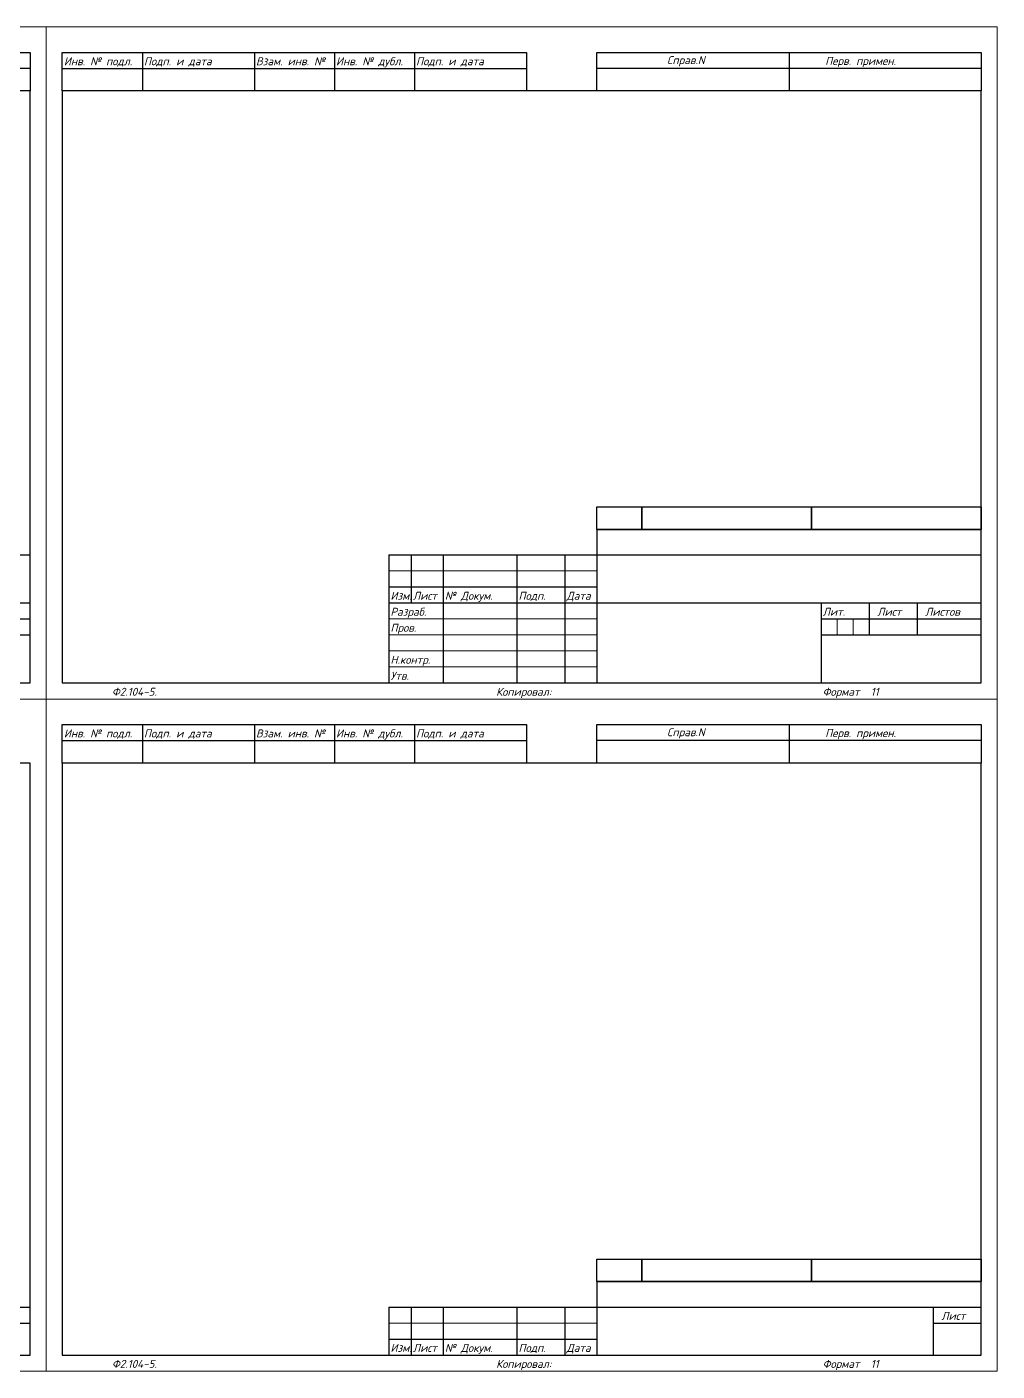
# Model space of a CAD drawing. Header units: millimetres. Extents: x 193 to 5157, y -4069 to 285.
# Drawn here: x 3974 to 4277.1, y -3177.8 to -2757.8 of the extents above; entities that cross this region are included whole.
import ezdxf
from ezdxf.enums import TextEntityAlignment as Align

# ---------------------------------------------------------------- set-up
doc = ezdxf.new("R2010")
doc.units = ezdxf.units.MM
doc.layers.add('4', color=4, linetype='Continuous', lineweight=15)
doc.layers.add('рамка', color=253, linetype='Continuous', lineweight=5)
doc.layers.add('Привязки', color=2, linetype='Continuous', lineweight=0, plot=False)
doc.styles.add('текст', font='isocpeui.ttf')

# ---------------------------------------------------------------- blocks, each defined once
blk = doc.blocks.new('A4-1Hor')
for p, q in [((5, 190), (5, 202)), ((5, 202), (30, 202)), ((30, 202), (30, 190)), ((30, 202), (65, 202)), ((65, 202), (65, 190)), ((65, 202), (90, 202)), ((90, 202), (90, 190)), ((90, 202), (115, 202)), ((115, 202), (115, 190)), ((115, 202), (150, 202)), ((150, 202), (150, 190)), ((172, 190), (172, 202)), ((172, 202), (292, 202)), ((232, 202), (232, 190)), ((292, 202), (292, 190)), ((5, 197), (30, 197)), ((30, 197), (65, 197)), ((65, 197), (90, 197)), ((90, 197), (115, 197)), ((115, 197), (150, 197)), ((292, 197), (172, 197)), ((107, 45), (292, 45)), ((107, 45), (107, 5)), ((114, 45), (114, 30)), ((124, 45), (124, 30)), ((147, 45), (147, 30)), ((162, 45), (162, 30)), ((172, 45), (172, 30)), ((107, 35), (172, 35)), ((107, 30), (172, 30)), ((124, 30), (124, 5)), ((147, 30), (147, 5)), ((162, 30), (162, 5)), ((172, 30), (242, 30)), ((172, 30), (172, 5)), ((242, 30), (242, 20)), ((242, 30), (292, 30)), ((257, 30), (257, 20)), ((272, 30), (272, 20)), ((242, 25), (292, 25)), ((242, 20), (292, 20)), ((242, 20), (242, 5))]:
    blk.add_line(p, q)
blk.add_lwpolyline([(5, 5), (292, 5), (292, 190), (5, 190)], close=True)
at = {"layer": '4'}
for p, q in [((107, 40), (172, 40)), ((107, 25), (172, 25)), ((247, 25), (247, 20)), ((252, 25), (252, 20)), ((107, 20), (172, 20)), ((107, 15), (172, 15)), ((107, 10), (172, 10))]:
    blk.add_line(p, q, dxfattribs=at)
at = {"layer": 'Привязки'}
blk.add_lwpolyline([(0, 0), (297, 0), (297, 210), (0, 210)], close=True, dxfattribs=at)
at = {"layer": 'рамка'}
blk.add_lwpolyline([(0, 210), (297, 210), (297, 0), (0, 0)], close=True, dxfattribs=at)
at = {"style": 'текст'}
for s, height, p in [('Инв. № подл.', 2.5, (5.5, 198)), ('Подп. и дата', 2.5, (30.5, 198)), ('Взам. инв. №', 2.5, (65.5, 198)), ('Инв. № дубл.', 2.5, (90.5, 198)), ('Подп. и дата', 2.5, (115.5, 198)), ('Справ.N', 2.5, (193.91, 198.37)), ('Перв. примен.', 2.5, (243.29, 198.11)), ('Изм.', 2.5, (107.5, 31)), ('Лист', 2.5, (114.5, 31)), ('№ Докум.', 2.5, (124.5, 31)), ('Подп.', 2.5, (147.5, 31)), ('Дата', 2.5, (162.5, 31)), ('Разраб.', 2.5, (107.5, 26)), ('Лит.', 2.5, (242.5, 26)), ('Лист', 2.5, (259.56, 26)), ('Листов', 2.5, (274.5, 26)), ('Пров.', 2.5, (107.5, 21)), ('Н.контр.', 2.5, (107.5, 11)), ('Утв.', 2.5, (107.5, 6)), ('Ф2.104-2а.', 0.0005, (107, 5)), ('Ф2.104-5.', 2.5, (20.5, 1)), ('Копировал:', 2.5, (140.5, 1)), ('Формат', 2.5, (242.5, 1)), ('А4', 2.5, (257.5, 1)), ('А4', 0.025, (296.61, 0.01)), ('А2', 0.00833, (296.87, 0)), ('А1', 0.00625, (296.9, 0)), ('А0', 0.005, (296.92, 0))]:
    blk.add_text(s, height=height, dxfattribs=at).set_placement(p)
blk.add_text('Ф2.104-1.', height=0.005, rotation=270, dxfattribs=at).set_placement((4.99, 190))
for tag, p, height in [('ИНВ№ПОДЛ', (5.5, 191), 2.5), ('ДАТАУЧЁТА', (30.5, 191), 2.5), ('ВЗАМИНВ№', (65.5, 191), 2.5), ('ИНВ№ДУБЛ', (90.5, 191), 2.5), ('ДАТАУЧЁТАДУБЛ', (115.5, 191), 2.5), ('ИЗМ2', (107.5, 41), 2.5), ('ЛИСТИЗМ2', (114.5, 41), 2.5), ('№ДОКУМИЗМ2', (124.5, 41), 2.5), ('ПОДПИЗМ2', (147.5, 41), 2.5), ('ДАТАИЗМ2', (162.5, 41), 2.5), ('ИЗМ1', (107.5, 36), 2.5), ('ЛИСТИЗМ1', (114.5, 36), 2.5), ('№ДОКУМИЗМ1', (124.5, 36), 2.5), ('ПОДПИЗМ1', (147.5, 36), 2.5), ('ДАТАИЗМ1', (162.5, 36), 2.5), ('ОБОЗНАЧЕНИЕ', (177, 36), 5), ('РАЗРАБ', (124.5, 26), 2.5), ('ДАТАРАЗРАБ', (162.5, 26), 2.5), ('ПРОВ', (124.5, 21), 2.5), ('ДАТАПРОВ', (162.5, 21), 2.5), ('10', (107.5, 16), 2.5), ('11', (124.5, 16), 2.5), ('12', (147.5, 16), 2.5), ('13', (162.5, 16), 2.5), ('НКОНТР', (124.5, 11), 2.5), ('ДАТАНКОНТР', (162.5, 11), 2.5), ('УТВ', (124.5, 6), 2.5), ('ДАТАУТВ', (162.5, 6), 2.5), ('КОПИРОВАЛ', (160.5, 1), 2.5)]:
    blk.add_attdef(tag, p, '', height=height, dxfattribs=at)
blk.add_attdef('ПРИМЕНЯЕМОСТЬ', text='', height=2.5, dxfattribs=at).set_placement((232.5, 193.5), align=Align.MIDDLE_LEFT)
for tag, height, p in [('27', 3.5, (179, 56.5)), ('28', 3.5, (212.5, 56.5)), ('29', 3.5, (265.5, 56.5)), ('30', 5, (232, 49)), ('ЛИСТ', 2.5, (264.5, 22.5)), ('ЛИСТОВ', 2.5, (282, 22.5))]:
    blk.add_attdef(tag, text='', height=height, dxfattribs=at).set_placement(p, align=Align.MIDDLE)
for tag, height, p in [('НАИМЕНОВАНИЕ1', 5, (207, 21)), ('НАИМЕНОВАНИЕ2', 3.5, (207, 16)), ('НАИМЕНОВАНИЕ3', 3.5, (207, 11)), ('ПРЕДПРИЯТИЕ', 3.5, (267, 11)), ('НАИМЕНОВАНИЕ4', 2.5, (207, 6))]:
    blk.add_attdef(tag, text='', height=height, dxfattribs=at).set_placement(p, align=Align.CENTER)
for tag, p in [('ЛИТЕРА', (244.5, 22)), ('ЛИТЕРА2', (249.5, 22)), ('ЛИТЕРА3', (254.5, 22))]:
    blk.add_attdef(tag, text='', height=2.5, dxfattribs=at).set_placement(p, align=Align.RIGHT)
for tag, p in [('ИНДЕКС', (244.5, 23)), ('ИНДЕКС2', (249.5, 23)), ('ИНДЕКС3', (254.5, 23))]:
    blk.add_attdef(tag, text='', height=2.5, dxfattribs=at).set_placement(p, align=Align.TOP_LEFT)
blk = doc.blocks.new('A4-1Hor2')
for p, q in [((5, 190), (5, 202)), ((5, 202), (30, 202)), ((30, 202), (30, 190)), ((30, 202), (65, 202)), ((65, 202), (65, 190)), ((65, 202), (90, 202)), ((90, 202), (90, 190)), ((90, 202), (115, 202)), ((115, 202), (115, 190)), ((115, 202), (150, 202)), ((150, 202), (150, 190)), ((5, 197), (30, 197)), ((30, 197), (65, 197)), ((65, 197), (90, 197)), ((90, 197), (115, 197)), ((115, 197), (150, 197)), ((107, 20), (292, 20)), ((107, 20), (107, 5)), ((114, 20), (114, 5)), ((124, 20), (124, 5)), ((147, 20), (147, 5)), ((162, 20), (162, 5)), ((172, 20), (172, 5)), ((277, 20), (277, 5)), ((277, 15), (292, 15)), ((107, 10), (172, 10))]:
    blk.add_line(p, q)
blk.add_lwpolyline([(5, 5), (292, 5), (292, 190), (5, 190)], close=True)
at = {"layer": '4'}
blk.add_line((107, 15), (172, 15), dxfattribs=at)
at = {"layer": 'Привязки'}
blk.add_lwpolyline([(0, 0), (297, 0), (297, 210), (0, 210)], close=True, dxfattribs=at)
at = {"layer": 'рамка'}
blk.add_lwpolyline([(0, 210), (297, 210), (297, 0), (0, 0)], close=True, dxfattribs=at)
at = {"style": 'текст'}
for s, height, p in [('Инв. № подл.', 2.5, (5.5, 198)), ('Подп. и дата', 2.5, (30.5, 198)), ('Взам. инв. №', 2.5, (65.5, 198)), ('Инв. № дубл.', 2.5, (90.5, 198)), ('Подп. и дата', 2.5, (115.5, 198)), ('Лист', 2.5, (279.56, 16)), ('Изм.', 2.5, (107.5, 6)), ('Лист', 2.5, (114.5, 6)), ('№ Докум.', 2.5, (124.5, 6)), ('Подп.', 2.5, (147.5, 6)), ('Дата', 2.5, (162.5, 6)), ('Ф2.104-5.', 2.5, (20.5, 1)), ('Копировал:', 2.5, (140.5, 1)), ('Формат', 2.5, (242.5, 1)), ('A4', 2.5, (257.5, 1)), ('А4', 0.025, (296.61, 0.01)), ('А2', 0.00833, (296.87, 0)), ('А1', 0.00625, (296.9, 0)), ('А0', 0.005, (296.92, 0))]:
    blk.add_text(s, height=height, dxfattribs=at).set_placement(p)
blk.add_text('Ф2.104-1.', height=0.005, rotation=270, dxfattribs=at).set_placement((4.99, 190))
for tag, p, height in [('ИНВ№ПОДЛ', (5.5, 191), 2.5), ('ДАТАУЧЁТА', (30.5, 191), 2.5), ('ВЗАМИНВ№', (65.5, 191), 2.5), ('ИНВ№ДУБЛ', (90.5, 191), 2.5), ('ДАТАУЧЁТАДУБЛ', (115.5, 191), 2.5), ('ИЗМ2', (107.5, 16), 2.5), ('ЛИСТИЗМ2', (114.5, 16), 2.5), ('№ДОКУМИЗМ2', (124.5, 16), 2.5), ('ПОДПИЗМ2', (147.5, 16), 2.5), ('ДАТАИЗМ2', (162.5, 16), 2.5), ('ИЗМ1', (107.5, 11), 2.5), ('ЛИСТИЗМ1', (114.5, 11), 2.5), ('№ДОКУМИЗМ1', (124.5, 11), 2.5), ('ПОДПИЗМ1', (147.5, 11), 2.5), ('ДАТАИЗМ1', (162.5, 11), 2.5), ('ОБОЗНАЧЕНИЕ', (177, 11), 5), ('КОПИРОВАЛ', (160.5, 1), 2.5)]:
    blk.add_attdef(tag, p, '', height=height, dxfattribs=at)
blk.add_attdef('ПРИМЕНЯЕМОСТЬ', text='', height=2.5, dxfattribs=at).set_placement((232.5, 193.5), align=Align.MIDDLE_LEFT)
for tag, height, p in [('27', 3.5, (179, 31.5)), ('28', 3.5, (212.5, 31.5)), ('29', 3.5, (265.5, 31.5)), ('30', 5, (232, 24)), ('ЛИСТ', 2.5, (284.5, 10.5))]:
    blk.add_attdef(tag, text='', height=height, dxfattribs=at).set_placement(p, align=Align.MIDDLE)
blk = doc.blocks.new('2.113-70')
for p, q in [((5, 190), (5, 202)), ((5, 202), (30, 202)), ((30, 202), (30, 190)), ((30, 202), (65, 202)), ((65, 202), (65, 190)), ((65, 202), (90, 202)), ((90, 202), (90, 190)), ((90, 202), (115, 202)), ((115, 202), (115, 190)), ((115, 202), (150, 202)), ((150, 202), (150, 190)), ((172, 190), (172, 202)), ((172, 202), (292, 202)), ((232, 202), (232, 190)), ((292, 202), (292, 190)), ((5, 197), (30, 197)), ((30, 197), (65, 197)), ((65, 197), (90, 197)), ((90, 197), (115, 197)), ((115, 197), (150, 197)), ((292, 197), (172, 197)), ((172, 53), (172, 45)), ((172, 53), (292, 53)), ((107, 45), (292, 45)), ((107, 45), (107, 5)), ((114, 45), (114, 30)), ((124, 45), (124, 30)), ((147, 45), (147, 30)), ((162, 45), (162, 30)), ((172, 45), (172, 30)), ((107, 35), (172, 35)), ((107, 30), (172, 30)), ((124, 30), (124, 5)), ((147, 30), (147, 5)), ((162, 30), (162, 5)), ((172, 30), (242, 30)), ((172, 30), (172, 5)), ((242, 30), (242, 20)), ((242, 30), (292, 30)), ((257, 30), (257, 20)), ((272, 30), (272, 20)), ((242, 25), (292, 25)), ((242, 20), (292, 20)), ((242, 20), (242, 5))]:
    blk.add_line(p, q)
for points in [[(5, 5), (292, 5), (292, 190), (5, 190)], [(186, 53), (172, 53), (172, 60), (186, 60)], [(239, 53), (186, 53), (186, 60), (239, 60)], [(292, 53), (239, 53), (239, 60), (292, 60)]]:
    blk.add_lwpolyline(points, close=True)
at = {"layer": '4'}
for p, q in [((107, 40), (172, 40)), ((107, 25), (172, 25)), ((247, 25), (247, 20)), ((252, 25), (252, 20)), ((107, 20), (172, 20)), ((107, 15), (172, 15)), ((107, 10), (172, 10))]:
    blk.add_line(p, q, dxfattribs=at)
at = {"layer": 'Привязки'}
blk.add_lwpolyline([(0, 0), (297, 0), (297, 210), (0, 210)], close=True, dxfattribs=at)
at = {"layer": 'рамка'}
blk.add_lwpolyline([(0, 210), (297, 210), (297, 0), (0, 0)], close=True, dxfattribs=at)
at = {"style": 'текст'}
for s, height, p in [('Инв. № подл.', 2.5, (5.5, 198)), ('Подп. и дата', 2.5, (30.5, 198)), ('Взам. инв. №', 2.5, (65.5, 198)), ('Инв. № дубл.', 2.5, (90.5, 198)), ('Подп. и дата', 2.5, (115.5, 198)), ('Справ.N', 2.5, (193.91, 198.37)), ('Перв. примен.', 2.5, (243.29, 198.11)), ('Изм.', 2.5, (107.5, 31)), ('Лист', 2.5, (114.5, 31)), ('№ Докум.', 2.5, (124.5, 31)), ('Подп.', 2.5, (147.5, 31)), ('Дата', 2.5, (162.5, 31)), ('Разраб.', 2.5, (107.5, 26)), ('Лит.', 2.5, (242.5, 26)), ('Лист', 2.5, (259.56, 26)), ('Листов', 2.5, (274.5, 26)), ('Пров.', 2.5, (107.5, 21)), ('Н.контр.', 2.5, (107.5, 11)), ('Утв.', 2.5, (107.5, 6)), ('Ф2.104-2а.', 0.0005, (107, 5)), ('Ф2.104-5.', 2.5, (20.5, 1)), ('Копировал:', 2.5, (140.5, 1)), ('Формат', 2.5, (242.5, 1)), ('11', 2.5, (257.5, 1)), ('А4', 0.025, (296.61, 0.01)), ('А2', 0.00833, (296.87, 0)), ('А1', 0.00625, (296.9, 0)), ('А0', 0.005, (296.92, 0))]:
    blk.add_text(s, height=height, dxfattribs=at).set_placement(p)
blk.add_text('Ф2.104-1.', height=0.005, rotation=270, dxfattribs=at).set_placement((4.99, 190))
for tag, p, height in [('ИНВ№ПОДЛ', (5.5, 191), 2.5), ('ДАТАУЧЁТА', (30.5, 191), 2.5), ('ВЗАМИНВ№', (65.5, 191), 2.5), ('ИНВ№ДУБЛ', (90.5, 191), 2.5), ('ДАТАУЧЁТАДУБЛ', (115.5, 191), 2.5), ('ИЗМ2', (107.5, 41), 2.5), ('ЛИСТИЗМ2', (114.5, 41), 2.5), ('№ДОКУМИЗМ2', (124.5, 41), 2.5), ('ПОДПИЗМ2', (147.5, 41), 2.5), ('ДАТАИЗМ2', (162.5, 41), 2.5), ('ИЗМ1', (107.5, 36), 2.5), ('ЛИСТИЗМ1', (114.5, 36), 2.5), ('№ДОКУМИЗМ1', (124.5, 36), 2.5), ('ПОДПИЗМ1', (147.5, 36), 2.5), ('ДАТАИЗМ1', (162.5, 36), 2.5), ('ОБОЗНАЧЕНИЕ', (177, 36), 5), ('РАЗРАБ', (124.5, 26), 2.5), ('ДАТАРАЗРАБ', (162.5, 26), 2.5), ('ПРОВ', (124.5, 21), 2.5), ('ДАТАПРОВ', (162.5, 21), 2.5), ('10', (107.5, 16), 2.5), ('11', (124.5, 16), 2.5), ('12', (147.5, 16), 2.5), ('13', (162.5, 16), 2.5), ('НКОНТР', (124.5, 11), 2.5), ('ДАТАНКОНТР', (162.5, 11), 2.5), ('УТВ', (124.5, 6), 2.5), ('ДАТАУТВ', (162.5, 6), 2.5), ('КОПИРОВАЛ', (160.5, 1), 2.5)]:
    blk.add_attdef(tag, p, '', height=height, dxfattribs=at)
blk.add_attdef('ПРИМЕНЯЕМОСТЬ', text='', height=2.5, dxfattribs=at).set_placement((232.5, 193.5), align=Align.MIDDLE_LEFT)
for tag, height, p in [('27', 3.5, (179, 56.5)), ('28', 3.5, (212.5, 56.5)), ('29', 3.5, (265.5, 56.5)), ('30', 5, (232, 49)), ('ЛИСТ', 2.5, (264.5, 22.5)), ('ЛИСТОВ', 2.5, (282, 22.5))]:
    blk.add_attdef(tag, text='', height=height, dxfattribs=at).set_placement(p, align=Align.MIDDLE)
for tag, height, p in [('НАИМЕНОВАНИЕ1', 5, (207, 21)), ('НАИМЕНОВАНИЕ2', 3.5, (207, 16)), ('НАИМЕНОВАНИЕ3', 3.5, (207, 11)), ('ПРЕДПРИЯТИЕ', 3.5, (267, 11)), ('НАИМЕНОВАНИЕ4', 2.5, (207, 6))]:
    blk.add_attdef(tag, text='', height=height, dxfattribs=at).set_placement(p, align=Align.CENTER)
for tag, p in [('ЛИТЕРА', (244.5, 22)), ('ЛИТЕРА2', (249.5, 22)), ('ЛИТЕРА3', (254.5, 22))]:
    blk.add_attdef(tag, text='', height=2.5, dxfattribs=at).set_placement(p, align=Align.RIGHT)
for tag, p in [('ИНДЕКС', (244.5, 23)), ('ИНДЕКС2', (249.5, 23)), ('ИНДЕКС3', (254.5, 23))]:
    blk.add_attdef(tag, text='', height=2.5, dxfattribs=at).set_placement(p, align=Align.TOP_LEFT)
blk = doc.blocks.new('2.113-70a')
for p, q in [((5, 190), (5, 202)), ((5, 202), (30, 202)), ((30, 202), (30, 190)), ((30, 202), (65, 202)), ((65, 202), (65, 190)), ((65, 202), (90, 202)), ((90, 202), (90, 190)), ((90, 202), (115, 202)), ((115, 202), (115, 190)), ((115, 202), (150, 202)), ((150, 202), (150, 190)), ((172, 190), (172, 202)), ((172, 202), (292, 202)), ((232, 202), (232, 190)), ((292, 202), (292, 190)), ((5, 197), (30, 197)), ((30, 197), (65, 197)), ((65, 197), (90, 197)), ((90, 197), (115, 197)), ((115, 197), (150, 197)), ((292, 197), (172, 197)), ((172, 28), (172, 20)), ((172, 28), (292, 28)), ((107, 20), (292, 20)), ((107, 20), (107, 5)), ((114, 20), (114, 5)), ((124, 20), (124, 5)), ((147, 20), (147, 5)), ((162, 20), (162, 5)), ((172, 20), (172, 5)), ((277, 20), (277, 5)), ((277, 15), (292, 15)), ((107, 10), (172, 10))]:
    blk.add_line(p, q)
for points in [[(5, 5), (292, 5), (292, 190), (5, 190)], [(186, 28), (172, 28), (172, 35), (186, 35)], [(239, 28), (186, 28), (186, 35), (239, 35)], [(292, 28), (239, 28), (239, 35), (292, 35)]]:
    blk.add_lwpolyline(points, close=True)
at = {"layer": '4'}
blk.add_line((107, 15), (172, 15), dxfattribs=at)
at = {"layer": 'Привязки'}
blk.add_lwpolyline([(0, 0), (297, 0), (297, 210), (0, 210)], close=True, dxfattribs=at)
at = {"layer": 'рамка'}
blk.add_lwpolyline([(0, 210), (297, 210), (297, 0), (0, 0)], close=True, dxfattribs=at)
at = {"style": 'текст'}
for s, height, p in [('Инв. № подл.', 2.5, (5.5, 198)), ('Подп. и дата', 2.5, (30.5, 198)), ('Взам. инв. №', 2.5, (65.5, 198)), ('Инв. № дубл.', 2.5, (90.5, 198)), ('Подп. и дата', 2.5, (115.5, 198)), ('Справ.N', 2.5, (193.91, 198.37)), ('Перв. примен.', 2.5, (243.29, 198.11)), ('Лист', 2.5, (279.56, 16)), ('Изм.', 2.5, (107.5, 6)), ('Лист', 2.5, (114.5, 6)), ('№ Докум.', 2.5, (124.5, 6)), ('Подп.', 2.5, (147.5, 6)), ('Дата', 2.5, (162.5, 6)), ('Ф2.104-5.', 2.5, (20.5, 1)), ('Копировал:', 2.5, (140.5, 1)), ('Формат', 2.5, (242.5, 1)), ('11', 2.5, (257.5, 1)), ('А4', 0.025, (296.61, 0.01)), ('А2', 0.00833, (296.87, 0)), ('А1', 0.00625, (296.9, 0)), ('А0', 0.005, (296.92, 0))]:
    blk.add_text(s, height=height, dxfattribs=at).set_placement(p)
blk.add_text('Ф2.104-1.', height=0.005, rotation=270, dxfattribs=at).set_placement((4.99, 190))
for tag, p, height in [('ИНВ№ПОДЛ', (5.5, 191), 2.5), ('ДАТАУЧЁТА', (30.5, 191), 2.5), ('ВЗАМИНВ№', (65.5, 191), 2.5), ('ИНВ№ДУБЛ', (90.5, 191), 2.5), ('ДАТАУЧЁТАДУБЛ', (115.5, 191), 2.5), ('ИЗМ2', (107.5, 16), 2.5), ('ЛИСТИЗМ2', (114.5, 16), 2.5), ('№ДОКУМИЗМ2', (124.5, 16), 2.5), ('ПОДПИЗМ2', (147.5, 16), 2.5), ('ДАТАИЗМ2', (162.5, 16), 2.5), ('ИЗМ1', (107.5, 11), 2.5), ('ЛИСТИЗМ1', (114.5, 11), 2.5), ('№ДОКУМИЗМ1', (124.5, 11), 2.5), ('ПОДПИЗМ1', (147.5, 11), 2.5), ('ДАТАИЗМ1', (162.5, 11), 2.5), ('ОБОЗНАЧЕНИЕ', (177, 11), 5), ('КОПИРОВАЛ', (160.5, 1), 2.5)]:
    blk.add_attdef(tag, p, '', height=height, dxfattribs=at)
blk.add_attdef('ПРИМЕНЯЕМОСТЬ', text='', height=2.5, dxfattribs=at).set_placement((232.5, 193.5), align=Align.MIDDLE_LEFT)
for tag, height, p in [('27', 3.5, (179, 31.5)), ('28', 3.5, (212.5, 31.5)), ('29', 3.5, (265.5, 31.5)), ('30', 5, (232, 24)), ('ЛИСТ', 2.5, (284.5, 10.5))]:
    blk.add_attdef(tag, text='', height=height, dxfattribs=at).set_placement(p, align=Align.MIDDLE)

msp = doc.modelspace()

# ---------------------------------------------------------------- block references
for name, p in [('A4-1Hor', (3683.08, -2967.84)), ('2.113-70', (3980.08, -2967.84)), ('A4-1Hor2', (3683.08, -3177.84)), ('2.113-70a', (3980.08, -3177.84))]:
    msp.add_blockref(name, p)

doc.saveas('drawing.dxf')
